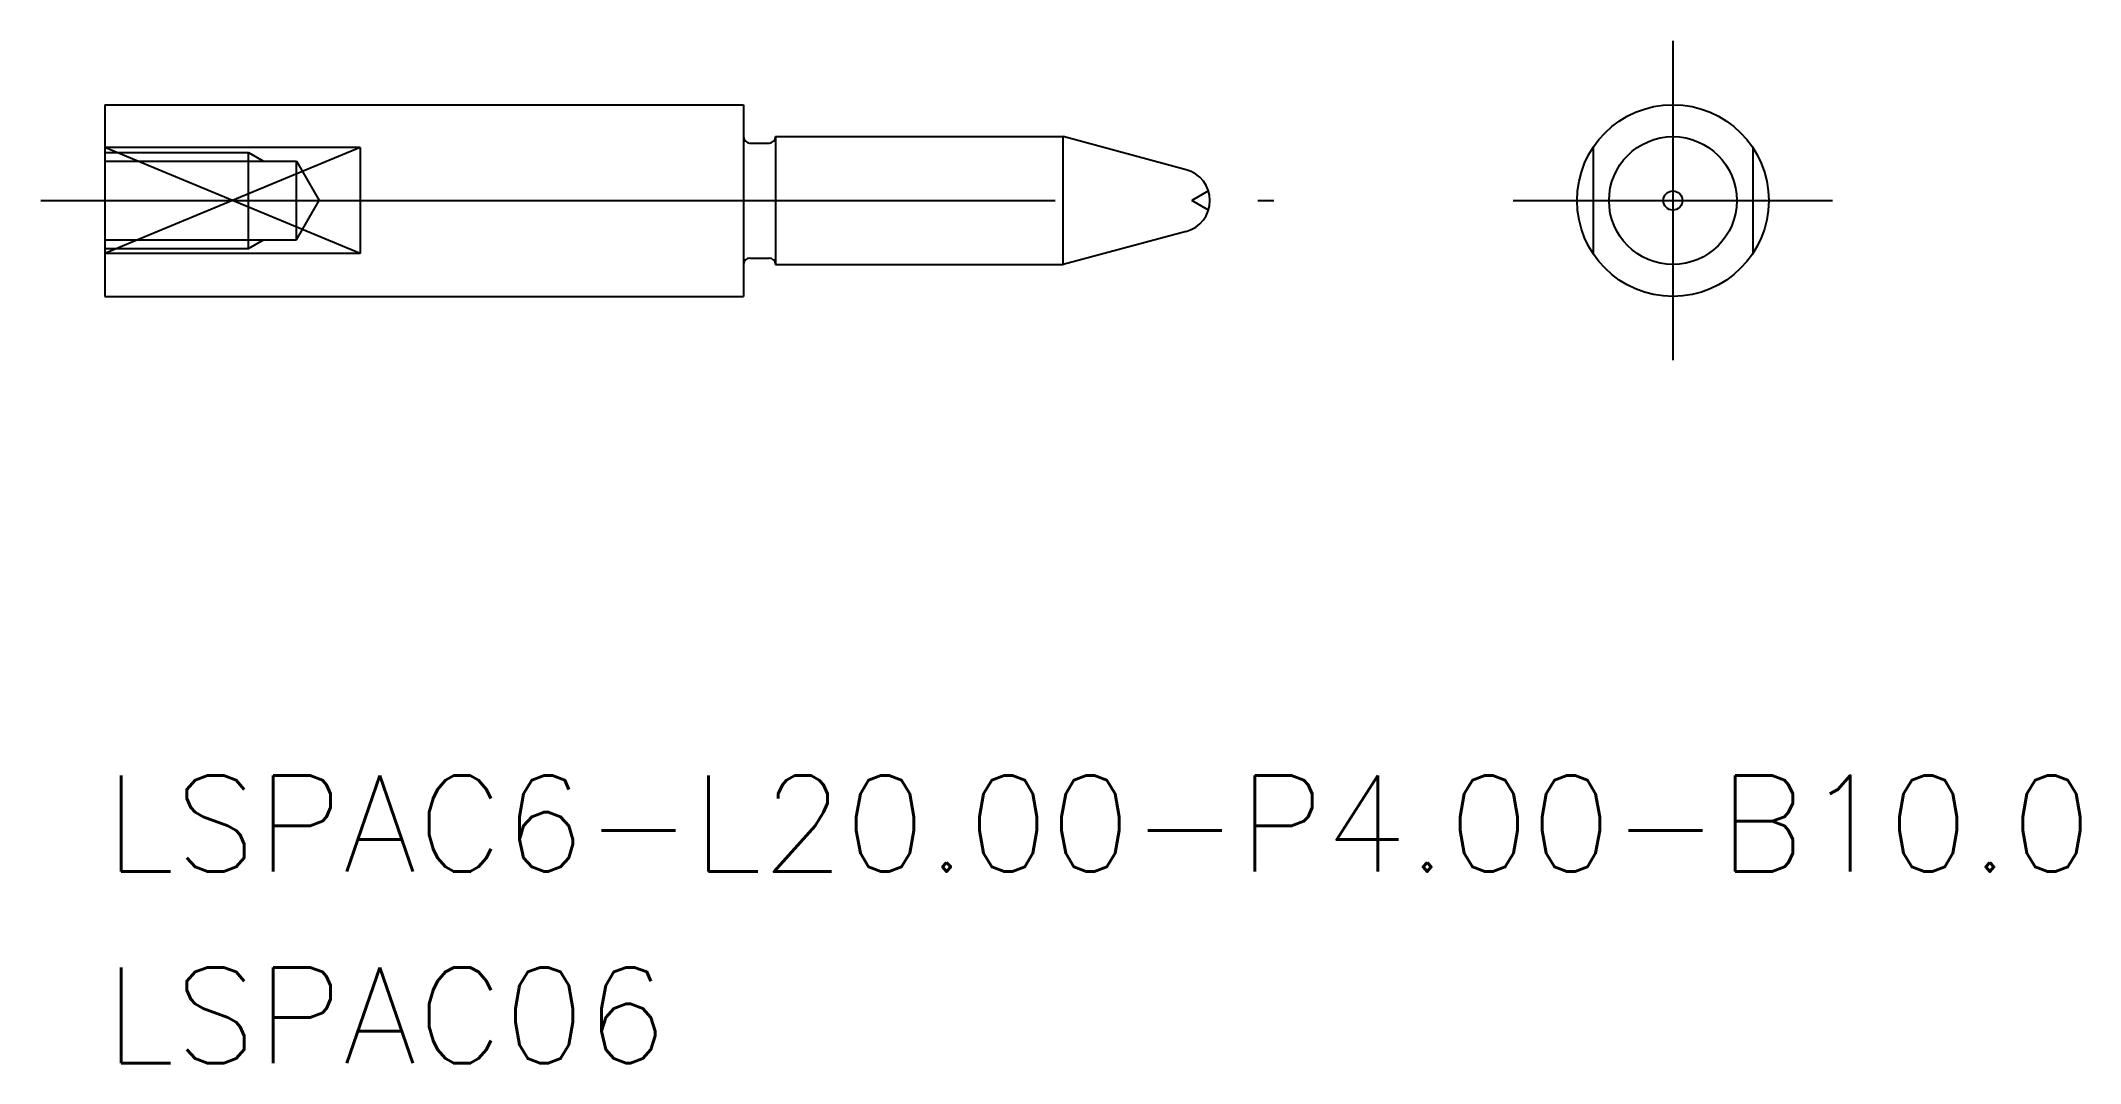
# Model space of a CAD drawing. Extents: x -2 to 61.8, y -27 to 5.
import ezdxf

# ---------------------------------------------------------------- set-up
doc = ezdxf.new("R2010")
doc.units = 0
doc.linetypes.add('CENTER', pattern=[50.8, 31.75, -6.35, 6.35, -6.35])
doc.linetypes.add('DASHED', pattern=[19.05, 12.7, -6.35])
doc.layers.get('0').update_dxf_attribs({"linetype": 'CONTINUOUS'})
doc.layers.add('CENTER', color=1, linetype='CENTER')
doc.styles.get("Standard").update_dxf_attribs({"font": 'txt.shx', "height": 3, "bigfont": 'bigfont.shx'})

msp = doc.modelspace()

# ---------------------------------------------------------------- linework, layer by layer
at = {"color": 7, "linetype": 'CONTINUOUS'}
for p, q in [((0, 3), (0, -3)), ((0, 3), (20, 3)), ((20, 3), (20, -3)), ((21, 2), (30, 2)), ((21, 2), (21, -2)), ((30, -2), (30, 2)), ((33.859, 0.966), (30, 2)), ((8, 1.658), (0, 1.658)), ((8, 1.658), (8, -1.658)), ((20.2, 1.8), (20.8, 1.8)), ((33.859, -0.966), (30, -2)), ((8, -1.658), (0, -1.658)), ((20.2, -1.8), (20.8, -1.8)), ((21, -2), (30, -2)), ((0, -3), (20, -3))]:
    msp.add_line(p, q, dxfattribs=at)
at = {"color": 3, "linetype": 'CONTINUOUS'}
for p, q in [((8, 1.658), (0, -1.658)), ((8, -1.658), (0, 1.658))]:
    msp.add_line(p, q, dxfattribs=at)
at = {"color": 3, "linetype": 'DASHED'}
for p, q in [((0, 1.5), (4.5, 1.5)), ((4.5, 1.5), (4.969, 1.229)), ((4.5, -1.5), (4.5, 1.5)), ((46.592, 1.658), (46.592, -1.658)), ((51.592, 1.658), (51.592, -1.658)), ((0, 1.229), (6, 1.229)), ((6, -1.23), (6, 1.229)), ((6, 1.229), (6.71, 0)), ((6, -1.23), (6.71, 0)), ((34.554, 0.3), (34.035, 0)), ((34.554, -0.3), (34.035, 0)), ((0, -1.23), (6, -1.23)), ((4.5, -1.5), (4.969, -1.23)), ((0, -1.5), (4.5, -1.5))]:
    msp.add_line(p, q, dxfattribs=at)
at = {"color": 7, "linetype": 'CONTINUOUS'}
for radius in [3, 2, 0.3]:
    msp.add_circle((49.092, 0), radius, dxfattribs=at)
for centre, radius, start, end in [((20.2, 2), 0.2, 180, 270), ((20.8, 2), 0.2, 270, 0), ((33.6, 0), 1, 285, 75), ((20.2, -2), 0.2, 90, 180), ((20.8, -2), 0.2, 0, 90)]:
    msp.add_arc(centre, radius, start, end, dxfattribs=at)
at = {"layer": 'CENTER', "color": 1, "linetype": 'CENTER'}
for p, q in [((49.092, 5), (49.092, -5)), ((-2, 0), (36.6, 0)), ((44.092, 0), (54.092, 0))]:
    msp.add_line(p, q, dxfattribs=at)

# ---------------------------------------------------------------- texts
at = {"color": 7, "linetype": 'CONTINUOUS'}
for s, p in [('LSPAC6-L20.00-P4.00-B10.0', (0, -21)), ('LSPAC06', (0, -27))]:
    msp.add_text(s, height=3, dxfattribs=at).set_placement(p)

doc.saveas('drawing.dxf')
